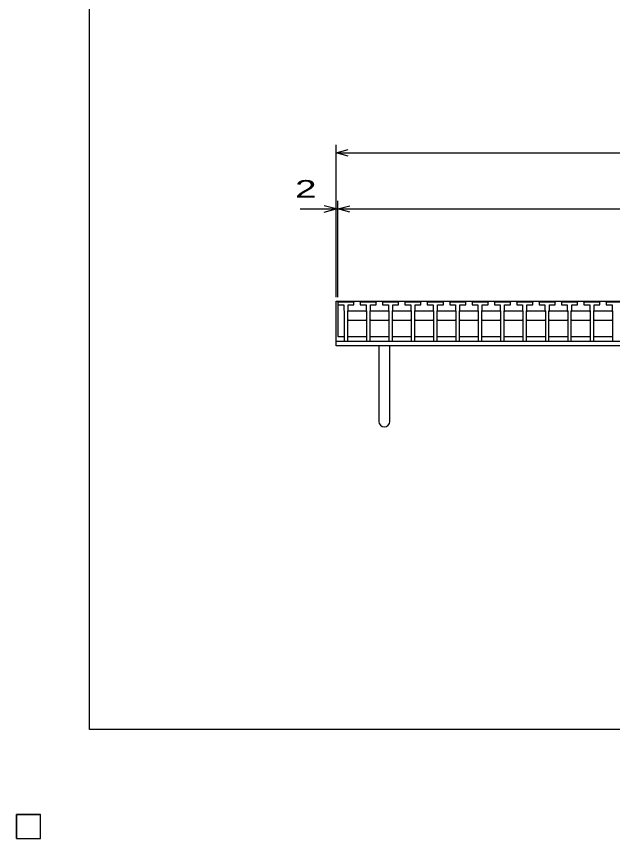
# Model space of a CAD drawing. Units: millimetres, scale not verified. Extents: x -1820 to 1731, y -1282 to 1054.
# Drawn here: x -1820 to -1076, y -1282 to -257 of the extents above; entities that cross this region are included whole.
import ezdxf
from ezdxf.enums import TextEntityAlignment as Align

# ---------------------------------------------------------------- set-up
doc = ezdxf.new("R2010")
doc.units = ezdxf.units.MM
doc.header["$LTSCALE"] = 10
for name, color, linetype, lineweight in [('0_2', 150, 'Continuous', 25), ('16', 3, 'Continuous', 25), ('19', 6, 'Continuous', 25), ('22', 2, 'Continuous', 25)]:
    doc.layers.add(name, color=color, linetype=linetype, lineweight=lineweight)
doc.styles.add('ベクトル', font='')
doc.styles.get('ベクトル').set_extended_font_data('ベクトル')

msp = doc.modelspace()

# ---------------------------------------------------------------- linework, layer by layer
at = {"layer": '0_2'}
for p, q in [((-1729, -1146.5), (-1729, 1053.5)), ((1731, -1146.5), (-1729, -1146.5))]:
    msp.add_line(p, q, dxfattribs=at)
at = {"layer": '16'}
for p, q in [((-1419, -613.5), (-1418.5, -612)), ((-1419, -612), (-423, -612)), ((-1419, -612), (-1419, -656)), ((-1419, -613.5), (-1419, -616.5)), ((-1399, -613.5), (-1419, -613.5)), ((-1418.5, -612), (-1415.6, -612)), ((-1415.6, -612), (-1415.1, -613.5)), ((-1410.95, -613.5), (-1410.45, -612)), ((-1410.45, -612), (-1407.55, -612)), ((-1407.55, -612), (-1407.05, -613.5)), ((-1402.9, -613.5), (-1402.4, -612)), ((-1402.4, -612), (-1399.5, -612)), ((-1399.5, -612), (-1399, -613.5)), ((-1399, -616.5), (-1399, -613.5)), ((-1391.1, -613.5), (-1390.6, -612)), ((-1391.1, -613.5), (-1391.1, -616.5)), ((-1371.1, -613.5), (-1391.1, -613.5)), ((-1390.6, -612), (-1387.7, -612)), ((-1387.7, -612), (-1387.2, -613.5)), ((-1383.05, -613.5), (-1382.55, -612)), ((-1382.55, -612), (-1379.65, -612)), ((-1379.65, -612), (-1379.15, -613.5)), ((-1375, -613.5), (-1374.5, -612)), ((-1374.5, -612), (-1371.6, -612)), ((-1371.6, -612), (-1371.1, -613.5)), ((-1371.1, -616.5), (-1371.1, -613.5)), ((-1363.2, -613.5), (-1362.7, -612)), ((-1363.2, -613.5), (-1363.2, -616.5)), ((-1343.2, -613.5), (-1363.2, -613.5)), ((-1362.7, -612), (-1359.8, -612)), ((-1359.8, -612), (-1359.3, -613.5)), ((-1355.15, -613.5), (-1354.65, -612)), ((-1354.65, -612), (-1351.75, -612)), ((-1351.75, -612), (-1351.25, -613.5)), ((-1347.1, -613.5), (-1346.6, -612)), ((-1346.6, -612), (-1343.7, -612)), ((-1343.7, -612), (-1343.2, -613.5)), ((-1343.2, -616.5), (-1343.2, -613.5)), ((-1335.3, -613.5), (-1334.8, -612)), ((-1335.3, -613.5), (-1335.3, -616.5)), ((-1315.3, -613.5), (-1335.3, -613.5)), ((-1334.8, -612), (-1331.9, -612)), ((-1331.9, -612), (-1331.4, -613.5)), ((-1327.25, -613.5), (-1326.75, -612)), ((-1326.75, -612), (-1323.85, -612)), ((-1323.85, -612), (-1323.35, -613.5)), ((-1319.2, -613.5), (-1318.7, -612)), ((-1318.7, -612), (-1315.8, -612)), ((-1315.8, -612), (-1315.3, -613.5)), ((-1315.3, -616.5), (-1315.3, -613.5)), ((-1307.4, -613.5), (-1306.9, -612)), ((-1307.4, -613.5), (-1307.4, -616.5)), ((-1287.4, -613.5), (-1307.4, -613.5)), ((-1306.9, -612), (-1304, -612)), ((-1304, -612), (-1303.5, -613.5)), ((-1299.35, -613.5), (-1298.85, -612)), ((-1298.85, -612), (-1295.95, -612)), ((-1295.95, -612), (-1295.45, -613.5)), ((-1291.3, -613.5), (-1290.8, -612)), ((-1290.8, -612), (-1287.9, -612)), ((-1287.9, -612), (-1287.4, -613.5)), ((-1287.4, -616.5), (-1287.4, -613.5)), ((-1279.5, -613.5), (-1279, -612)), ((-1279.5, -613.5), (-1279.5, -616.5)), ((-1259.5, -613.5), (-1279.5, -613.5)), ((-1279, -612), (-1276.1, -612)), ((-1276.1, -612), (-1275.6, -613.5)), ((-1271.45, -613.5), (-1270.95, -612)), ((-1270.95, -612), (-1268.05, -612)), ((-1268.05, -612), (-1267.55, -613.5)), ((-1263.4, -613.5), (-1262.9, -612)), ((-1262.9, -612), (-1260, -612)), ((-1260, -612), (-1259.5, -613.5)), ((-1259.5, -616.5), (-1259.5, -613.5)), ((-1251.6, -613.5), (-1251.1, -612)), ((-1251.6, -613.5), (-1251.6, -616.5)), ((-1231.6, -613.5), (-1251.6, -613.5)), ((-1251.1, -612), (-1248.2, -612)), ((-1248.2, -612), (-1247.7, -613.5)), ((-1243.55, -613.5), (-1243.05, -612)), ((-1243.05, -612), (-1240.15, -612)), ((-1240.15, -612), (-1239.65, -613.5)), ((-1235.5, -613.5), (-1235, -612)), ((-1235, -612), (-1232.1, -612)), ((-1232.1, -612), (-1231.6, -613.5)), ((-1231.6, -616.5), (-1231.6, -613.5)), ((-1223.7, -613.5), (-1223.2, -612)), ((-1223.7, -613.5), (-1223.7, -616.5)), ((-1203.7, -613.5), (-1223.7, -613.5)), ((-1223.2, -612), (-1220.3, -612)), ((-1220.3, -612), (-1219.8, -613.5)), ((-1215.65, -613.5), (-1215.15, -612)), ((-1215.15, -612), (-1212.25, -612)), ((-1212.25, -612), (-1211.75, -613.5)), ((-1207.6, -613.5), (-1207.1, -612)), ((-1207.1, -612), (-1204.2, -612)), ((-1204.2, -612), (-1203.7, -613.5)), ((-1203.7, -616.5), (-1203.7, -613.5)), ((-1195.8, -613.5), (-1195.3, -612)), ((-1195.8, -613.5), (-1195.8, -616.5)), ((-1175.8, -613.5), (-1195.8, -613.5)), ((-1195.3, -612), (-1192.4, -612)), ((-1192.4, -612), (-1191.9, -613.5)), ((-1187.75, -613.5), (-1187.25, -612)), ((-1187.25, -612), (-1184.35, -612)), ((-1184.35, -612), (-1183.85, -613.5)), ((-1179.7, -613.5), (-1179.2, -612)), ((-1179.2, -612), (-1176.3, -612)), ((-1176.3, -612), (-1175.8, -613.5)), ((-1175.8, -616.5), (-1175.8, -613.5)), ((-1167.9, -613.5), (-1167.4, -612)), ((-1167.9, -613.5), (-1167.9, -616.5)), ((-1147.9, -613.5), (-1167.9, -613.5)), ((-1167.4, -612), (-1164.5, -612)), ((-1164.5, -612), (-1164, -613.5)), ((-1159.85, -613.5), (-1159.35, -612)), ((-1159.35, -612), (-1156.45, -612)), ((-1156.45, -612), (-1155.95, -613.5)), ((-1151.8, -613.5), (-1151.3, -612)), ((-1151.3, -612), (-1148.4, -612)), ((-1148.4, -612), (-1147.9, -613.5)), ((-1147.9, -616.5), (-1147.9, -613.5)), ((-1140, -613.5), (-1139.5, -612)), ((-1140, -613.5), (-1140, -616.5)), ((-1120, -613.5), (-1140, -613.5)), ((-1139.5, -612), (-1136.6, -612)), ((-1136.6, -612), (-1136.1, -613.5)), ((-1131.95, -613.5), (-1131.45, -612)), ((-1131.45, -612), (-1128.55, -612)), ((-1128.55, -612), (-1128.05, -613.5)), ((-1123.9, -613.5), (-1123.4, -612)), ((-1123.4, -612), (-1120.5, -612)), ((-1120.5, -612), (-1120, -613.5)), ((-1120, -616.5), (-1120, -613.5)), ((-1112.1, -613.5), (-1111.6, -612)), ((-1112.1, -613.5), (-1112.1, -616.5)), ((-1092.1, -613.5), (-1112.1, -613.5)), ((-1111.6, -612), (-1108.7, -612)), ((-1108.7, -612), (-1108.2, -613.5)), ((-1104.05, -613.5), (-1103.55, -612)), ((-1103.55, -612), (-1100.65, -612)), ((-1100.65, -612), (-1100.15, -613.5)), ((-1096, -613.5), (-1095.5, -612)), ((-1095.5, -612), (-1092.6, -612)), ((-1092.6, -612), (-1092.1, -613.5)), ((-1092.1, -616.5), (-1092.1, -613.5)), ((-1084.2, -613.5), (-1083.7, -612)), ((-1084.2, -613.5), (-1084.2, -616.5)), ((-1064.2, -613.5), (-1084.2, -613.5)), ((-1083.7, -612), (-1080.8, -612)), ((-1080.8, -612), (-1080.3, -613.5)), ((-1419, -616.5), (-1411.75, -616.5)), ((-1411.75, -616.5), (-1411.75, -623.5)), ((-1411.75, -623.5), (-1411.25, -624)), ((-1411.25, -624), (-1411.25, -662)), ((-1406.75, -624), (-1406.25, -623.5)), ((-1406.75, -662), (-1406.75, -624)), ((-1406.75, -625), (-1405.75, -624)), ((-1406.25, -623.5), (-1406.25, -616.5)), ((-1406.25, -616.5), (-1399, -616.5)), ((-1405.75, -624), (-1384.35, -624)), ((-1391.1, -616.5), (-1383.85, -616.5)), ((-1384.35, -624), (-1383.35, -625)), ((-1383.85, -616.5), (-1383.85, -623.5)), ((-1383.85, -623.5), (-1383.35, -624)), ((-1383.35, -624), (-1383.35, -662)), ((-1378.85, -624), (-1378.35, -623.5)), ((-1378.85, -662), (-1378.85, -624)), ((-1378.85, -625), (-1377.85, -624)), ((-1378.35, -623.5), (-1378.35, -616.5)), ((-1378.35, -616.5), (-1371.1, -616.5)), ((-1377.85, -624), (-1356.45, -624)), ((-1363.2, -616.5), (-1355.95, -616.5)), ((-1356.45, -624), (-1355.45, -625)), ((-1355.95, -616.5), (-1355.95, -623.5)), ((-1355.95, -623.5), (-1355.45, -624)), ((-1355.45, -624), (-1355.45, -662)), ((-1350.95, -624), (-1350.45, -623.5)), ((-1350.95, -662), (-1350.95, -624)), ((-1350.95, -625), (-1349.95, -624)), ((-1350.45, -623.5), (-1350.45, -616.5)), ((-1350.45, -616.5), (-1343.2, -616.5)), ((-1349.95, -624), (-1328.55, -624)), ((-1335.3, -616.5), (-1328.05, -616.5)), ((-1328.55, -624), (-1327.55, -625)), ((-1328.05, -616.5), (-1328.05, -623.5)), ((-1328.05, -623.5), (-1327.55, -624)), ((-1327.55, -624), (-1327.55, -662)), ((-1323.05, -624), (-1322.55, -623.5)), ((-1323.05, -662), (-1323.05, -624)), ((-1323.05, -625), (-1322.05, -624)), ((-1322.55, -623.5), (-1322.55, -616.5)), ((-1322.55, -616.5), (-1315.3, -616.5)), ((-1322.05, -624), (-1300.65, -624)), ((-1307.4, -616.5), (-1300.15, -616.5)), ((-1300.65, -624), (-1299.65, -625)), ((-1300.15, -616.5), (-1300.15, -623.5)), ((-1300.15, -623.5), (-1299.65, -624)), ((-1299.65, -624), (-1299.65, -662)), ((-1295.15, -624), (-1294.65, -623.5)), ((-1295.15, -662), (-1295.15, -624)), ((-1295.15, -625), (-1294.15, -624)), ((-1294.65, -623.5), (-1294.65, -616.5)), ((-1294.65, -616.5), (-1287.4, -616.5)), ((-1294.15, -624), (-1272.75, -624)), ((-1279.5, -616.5), (-1272.25, -616.5)), ((-1272.75, -624), (-1271.75, -625)), ((-1272.25, -616.5), (-1272.25, -623.5)), ((-1272.25, -623.5), (-1271.75, -624)), ((-1271.75, -624), (-1271.75, -662)), ((-1267.25, -624), (-1266.75, -623.5)), ((-1267.25, -662), (-1267.25, -624)), ((-1267.25, -625), (-1266.25, -624)), ((-1266.75, -623.5), (-1266.75, -616.5)), ((-1266.75, -616.5), (-1259.5, -616.5)), ((-1266.25, -624), (-1244.85, -624)), ((-1251.6, -616.5), (-1244.35, -616.5)), ((-1244.85, -624), (-1243.85, -625)), ((-1244.35, -616.5), (-1244.35, -623.5)), ((-1244.35, -623.5), (-1243.85, -624)), ((-1243.85, -624), (-1243.85, -662)), ((-1239.35, -624), (-1238.85, -623.5)), ((-1239.35, -662), (-1239.35, -624)), ((-1239.35, -625), (-1238.35, -624)), ((-1238.85, -623.5), (-1238.85, -616.5)), ((-1238.85, -616.5), (-1231.6, -616.5)), ((-1238.35, -624), (-1216.95, -624)), ((-1223.7, -616.5), (-1216.45, -616.5)), ((-1216.95, -624), (-1215.95, -625)), ((-1216.45, -616.5), (-1216.45, -623.5)), ((-1216.45, -623.5), (-1215.95, -624)), ((-1215.95, -624), (-1215.95, -662)), ((-1211.45, -624), (-1210.95, -623.5)), ((-1211.45, -662), (-1211.45, -624)), ((-1211.45, -625), (-1210.45, -624)), ((-1210.95, -623.5), (-1210.95, -616.5)), ((-1210.95, -616.5), (-1203.7, -616.5)), ((-1210.45, -624), (-1189.05, -624)), ((-1195.8, -616.5), (-1188.55, -616.5)), ((-1189.05, -624), (-1188.05, -625)), ((-1188.55, -616.5), (-1188.55, -623.5)), ((-1188.55, -623.5), (-1188.05, -624)), ((-1188.05, -624), (-1188.05, -662)), ((-1183.55, -624), (-1183.05, -623.5)), ((-1183.55, -662), (-1183.55, -624)), ((-1183.55, -625), (-1182.55, -624)), ((-1183.05, -623.5), (-1183.05, -616.5)), ((-1183.05, -616.5), (-1175.8, -616.5)), ((-1182.55, -624), (-1161.15, -624)), ((-1167.9, -616.5), (-1160.65, -616.5)), ((-1161.15, -624), (-1160.15, -625)), ((-1160.65, -616.5), (-1160.65, -623.5)), ((-1160.65, -623.5), (-1160.15, -624)), ((-1160.15, -624), (-1160.15, -662)), ((-1155.65, -624), (-1155.15, -623.5)), ((-1155.65, -662), (-1155.65, -624)), ((-1155.65, -625), (-1154.65, -624)), ((-1155.15, -623.5), (-1155.15, -616.5)), ((-1155.15, -616.5), (-1147.9, -616.5)), ((-1154.65, -624), (-1133.25, -624)), ((-1140, -616.5), (-1132.75, -616.5)), ((-1133.25, -624), (-1132.25, -625)), ((-1132.75, -616.5), (-1132.75, -623.5)), ((-1132.75, -623.5), (-1132.25, -624)), ((-1132.25, -624), (-1132.25, -662)), ((-1127.75, -624), (-1127.25, -623.5)), ((-1127.75, -662), (-1127.75, -624)), ((-1127.75, -625), (-1126.75, -624)), ((-1127.25, -623.5), (-1127.25, -616.5)), ((-1127.25, -616.5), (-1120, -616.5)), ((-1126.75, -624), (-1105.35, -624)), ((-1112.1, -616.5), (-1104.85, -616.5)), ((-1105.35, -624), (-1104.35, -625)), ((-1104.85, -616.5), (-1104.85, -623.5)), ((-1104.85, -623.5), (-1104.35, -624)), ((-1104.35, -624), (-1104.35, -662)), ((-1099.85, -624), (-1099.35, -623.5)), ((-1099.85, -662), (-1099.85, -624)), ((-1099.85, -625), (-1098.85, -624)), ((-1099.35, -623.5), (-1099.35, -616.5)), ((-1099.35, -616.5), (-1092.1, -616.5)), ((-1098.85, -624), (-1077.45, -624)), ((-1084.2, -616.5), (-1076.95, -616.5)), ((-1077.45, -624), (-1076.45, -625)), ((-1076.95, -616.5), (-1076.95, -623.5)), ((-1076.95, -623.5), (-1076.45, -624)), ((-1076.45, -624), (-1076.45, -662)), ((-1405.75, -636), (-1406.75, -635)), ((-1383.35, -635), (-1384.35, -636)), ((-1377.85, -636), (-1378.85, -635)), ((-1355.45, -635), (-1356.45, -636)), ((-1349.95, -636), (-1350.95, -635)), ((-1327.55, -635), (-1328.55, -636)), ((-1322.05, -636), (-1323.05, -635)), ((-1299.65, -635), (-1300.65, -636)), ((-1294.15, -636), (-1295.15, -635)), ((-1271.75, -635), (-1272.75, -636)), ((-1266.25, -636), (-1267.25, -635)), ((-1243.85, -635), (-1244.85, -636)), ((-1238.35, -636), (-1239.35, -635)), ((-1215.95, -635), (-1216.95, -636)), ((-1210.45, -636), (-1211.45, -635)), ((-1188.05, -635), (-1189.05, -636)), ((-1182.55, -636), (-1183.55, -635)), ((-1160.15, -635), (-1161.15, -636)), ((-1154.65, -636), (-1155.65, -635)), ((-1132.25, -635), (-1133.25, -636)), ((-1126.75, -636), (-1127.75, -635)), ((-1104.35, -635), (-1105.35, -636)), ((-1098.85, -636), (-1099.85, -635)), ((-1076.45, -635), (-1077.45, -636)), ((-1384.35, -636), (-1405.75, -636)), ((-1356.45, -636), (-1377.85, -636)), ((-1328.55, -636), (-1349.95, -636)), ((-1300.65, -636), (-1322.05, -636)), ((-1272.75, -636), (-1294.15, -636)), ((-1244.85, -636), (-1266.25, -636)), ((-1216.95, -636), (-1238.35, -636)), ((-1189.05, -636), (-1210.45, -636)), ((-1161.15, -636), (-1182.55, -636)), ((-1133.25, -636), (-1154.65, -636)), ((-1105.35, -636), (-1126.75, -636)), ((-1077.45, -636), (-1098.85, -636)), ((-1419, -656), (-1411.25, -656)), ((-1406.75, -656), (-1383.35, -656)), ((-1378.85, -656), (-1355.45, -656)), ((-1350.95, -656), (-1327.55, -656)), ((-1323.05, -656), (-1299.65, -656)), ((-1295.15, -656), (-1271.75, -656)), ((-1267.25, -656), (-1243.85, -656)), ((-1239.35, -656), (-1215.95, -656)), ((-1211.45, -656), (-1188.05, -656)), ((-1183.55, -656), (-1160.15, -656)), ((-1155.65, -656), (-1132.25, -656)), ((-1127.75, -656), (-1104.35, -656)), ((-1099.85, -656), (-1076.45, -656)), ((-1411.25, -662), (-1406.75, -662)), ((-1383.35, -662), (-1378.85, -662)), ((-1355.45, -662), (-1350.95, -662)), ((-1327.55, -662), (-1323.05, -662)), ((-1299.65, -662), (-1295.15, -662)), ((-1271.75, -662), (-1267.25, -662)), ((-1243.85, -662), (-1239.35, -662)), ((-1215.95, -662), (-1211.45, -662)), ((-1188.05, -662), (-1183.55, -662)), ((-1160.15, -662), (-1155.65, -662)), ((-1132.25, -662), (-1127.75, -662)), ((-1104.35, -662), (-1099.85, -662)), ((-1076.45, -662), (-1071.95, -662)), ((-1820, -1252.5), (-1790, -1252.5)), ((-1820, -1282.5), (-1820, -1252.5)), ((-1820, -1252.5), (-1790, -1252.5)), ((-1820, -1282.5), (-1820, -1252.5)), ((-1820, -1252.5), (-1790, -1252.5)), ((-1820, -1282.5), (-1820, -1252.5)), ((-1820, -1252.5), (-1790, -1252.5)), ((-1820, -1282.5), (-1820, -1252.5)), ((-1820, -1252.5), (-1790, -1252.5)), ((-1820, -1282.5), (-1820, -1252.5)), ((-1790, -1282.5), (-1790, -1252.5)), ((-1790, -1282.5), (-1790, -1252.5)), ((-1790, -1282.5), (-1790, -1252.5)), ((-1790, -1282.5), (-1790, -1252.5)), ((-1790, -1282.5), (-1790, -1252.5)), ((-1820, -1282.5), (-1790, -1282.5)), ((-1820, -1282.5), (-1790, -1282.5)), ((-1820, -1282.5), (-1790, -1282.5)), ((-1820, -1282.5), (-1790, -1282.5)), ((-1820, -1282.5), (-1790, -1282.5))]:
    msp.add_line(p, q, dxfattribs=at)
at = {"layer": '19'}
for p, q in [((-1421, -662), (-1421, -612)), ((-1421, -612), (-1419, -612)), ((-1421, -662), (-421, -662)), ((-1421, -668), (-1421, -662)), ((-421, -668), (-1421, -668)), ((-1368, -668), (-1368, -762)), ((-1354, -762), (-1354, -668))]:
    msp.add_line(p, q, dxfattribs=at)
msp.add_arc((-1361, -762), 7, 180, 0, dxfattribs=at)
at = {"layer": '22', "color": 4}
for p, q in [((-1421, -607), (-1421, -417)), ((-1421, -427), (-1406, -423)), ((-1406, -431), (-1421, -427)), ((-1421, -427), (-421, -427)), ((-1421, -607), (-1421, -487)), ((-1419, -607), (-1419, -487)), ((-1466, -497), (-1421, -497)), ((-1421, -497), (-1436, -493)), ((-1436, -501), (-1421, -497)), ((-1421, -497), (-1419, -497)), ((-1419, -497), (-1404, -493)), ((-1404, -501), (-1419, -497)), ((-1419, -497), (-423, -497))]:
    msp.add_line(p, q, dxfattribs=at)
at = {"layer": '22'}
for p, q in [((-1790, -1252.5), (-1820, -1252.5)), ((-1820, -1252.5), (-1820, -1282.5)), ((-1790, -1252.5), (-1820, -1252.5)), ((-1820, -1252.5), (-1820, -1282.5)), ((-1790, -1252.5), (-1820, -1252.5)), ((-1820, -1252.5), (-1820, -1282.5)), ((-1790, -1282.5), (-1790, -1252.5)), ((-1790, -1282.5), (-1790, -1252.5)), ((-1790, -1282.5), (-1790, -1252.5)), ((-1820, -1282.5), (-1790, -1282.5)), ((-1820, -1282.5), (-1790, -1282.5)), ((-1820, -1282.5), (-1790, -1282.5))]:
    msp.add_line(p, q, dxfattribs=at)

# ---------------------------------------------------------------- texts
at = {"layer": '22', "style": 'ベクトル', "width": 1.65}
msp.add_text(' 2 ', height=21.99, dxfattribs=at).set_placement((-1486, -472), align=Align.MIDDLE_LEFT)

doc.saveas('drawing.dxf')
